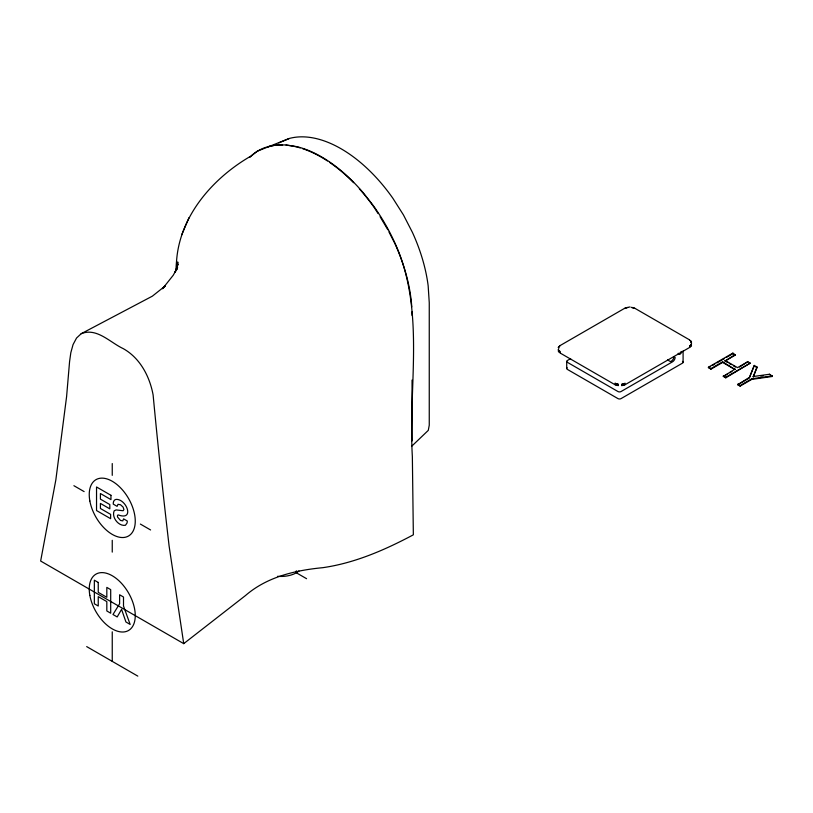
<?xml version="1.0" encoding="UTF-8"?>
<svg xmlns="http://www.w3.org/2000/svg" width="813" height="813" viewBox="0 0 813 813"><rect width="100%" height="100%" fill="white"/><g stroke="black" fill="none" stroke-linecap="round" stroke-linejoin="round"><path stroke-width="1.22" d="M176.34 270.19C175.273 221.725 209.449 180.527 249.367 156.98M176.299 270.292L176.604 261.695M176.553 269.967L177.813 262.01L176.248 270.536L178.017 263.971L175.059 272.213L177.59 267.457L173.24 275.241L162.529 288.737L165.283 285.891L152.377 296.156L81.178 333.716L76.544 338.035L73.058 344.58L70.822 352.71L69.572 361.622L66.585 396.703L55.853 479.833L40.65 561.031L183.728 643.642L245.414 595.604C266.949 576.915 295.119 570.32 322.802 567.677C354.875 563.063 384.935 549.923 413.35 534.822L412.354 456.571C408.065 384.722 425.992 308.554 393.919 240.872A124.104 71.696 60 0 0 372.537 204.602L363.563 193.159A128.627 74.257 60 0 0 331.806 163.494A125.324 72.337 60 0 0 296.725 146.635L285.505 144.897L274.936 145.202L265.201 147.529A125.954 72.723 60.1 0 0 249.784 157.183M753.255 376.521L757.086 367.07L754.271 365.444L749.393 377.395L737.696 384.732L740.104 386.134L751.812 379.376L772.35 376.47L769.525 374.244L753.255 376.521L753.255 377.11L757.086 367.07M181.706 234.835L189.002 217.65M558.399 347.588L558.927 346.856M559.1 346.673L559.72 346.114M411.917 446.032L428.288 430.372L429.254 425.209L429.254 302.721L428.166 285.871A126.828 73.231 60 0 0 412.415 232.376L403.431 214.906L392.913 198.342A123.708 71.422 60 0 0 289.255 138.474L257.274 151.208L249.876 157.051M624.648 308.544L624.882 308.34A7.226 4.167 0 0 1 628.256 307.344M625.167 384.427L624.923 384.63A7.226 4.167 0 0 1 621.559 385.626M689.851 345.86L691.04 344.753A7.632 4.411 0 0 0 691.416 344.194M689.851 347.039L691.04 345.932A7.632 4.411 0 0 0 691.416 345.373M560.37 345.413L624.801 308.218M570.635 358.635L567.352 360.535A2.165 1.25 0 0 0 567.352 362.303L617.982 391.541A2.165 1.25 0 0 0 621.041 391.541L672.575 361.785A3.618 2.083 -60 0 0 675.136 357.354M625.014 384.752L689.444 347.558M708.397 367.232L710.836 368.645L722.655 361.815L735.125 369.61L722.655 362.415L710.836 369.234L708.397 367.232L732.879 353.096L735.328 355.098L725.054 361.023L735.328 354.509M708.397 367.822L710.521 366.592M712.655 365.362L714.779 364.133M716.914 362.903L724.363 358.604M726.497 357.374L732.879 353.685L735.328 355.098M725.054 360.433L737.523 367.639L747.797 361.704L750.247 363.116L725.755 377.842L723.306 376.429L735.125 369.021M723.306 376.429L727.605 373.95M729.759 372.71L731.903 371.47M739.576 367.039L747.797 361.704M723.306 375.84L725.755 377.252L750.247 363.116M737.696 384.732L749.393 377.984L754.271 365.444M737.696 384.143L740.104 385.535L751.812 378.787L772.35 375.88M278.747 142.925L289.265 138.505M625.288 308.259L626.569 307.802M624.526 383.533L622.921 384.082A7.632 4.4 0 0 1 621.965 384.295M624.526 384.712L622.921 385.26A7.632 4.4 0 0 1 621.965 385.474M81.178 333.716C96.747 327.304 110.06 342.507 123.23 348.625C140.11 358.076 149.694 376.449 153.118 394.966C157.854 445.311 163.261 495.656 169.094 545.93L183.728 643.642M625.167 383.248L624.923 383.289A7.226 4.167 0 0 1 621.559 384.295M760.765 376.063L763.265 375.708M628.927 307.05L630.146 307.029M631.681 307.497L632.636 307.71M618.134 384.295L615.258 383.39M618.134 385.474L615.258 384.569M689.597 340.139L689.81 340.19A7.226 4.167 0 0 1 691.548 342.141M560.218 352.832L560.005 352.781A7.226 4.167 0 0 1 558.267 350.83M632.961 307.802L634.557 308.401M755.206 366.572L757.086 367.659M772.35 376.47L769.525 374.244M634.729 308.218L689.444 339.804M725.054 361.023L727.137 362.222M729.21 363.431L731.294 364.631M733.367 365.83L735.45 367.029M667.554 359.915L670.481 361.602L671.375 361.084A3.618 2.083 -60 0 0 673.936 356.663M560.37 353.167L615.085 384.752M306.572 578.693L296.318 572.769L296.318 570.807M73.892 485.696L84.125 491.601M140.375 524.07L150.598 529.974M86.676 646.599L137.814 676.121M690.095 340.505L691.04 341.43A7.632 4.411 0 0 1 691.416 341.978M559.72 351.287L558.399 349.803M559.72 352.466L558.399 350.982M560.218 351.653L560.005 351.44A7.226 4.167 0 0 1 558.267 349.488M374.671 208.209L378.055 213.524M380.088 216.725L387.801 229.733M388.96 231.979L394.732 243.209A130.608 75.406 60 0 1 411.764 306.958M751.812 378.787L751.812 379.376M740.104 385.535L740.104 386.134M732.879 353.096L732.879 353.685M725.755 377.252L725.755 377.842M722.655 361.815L722.655 362.415M710.836 368.645L710.836 369.234M683.093 350.972L683.093 362.263M566.712 361.419L566.712 368.492M412.049 380.088L412.049 440.941M112.245 463.552L112.245 475.361M112.245 540.31L112.245 552.118M112.245 631.833L112.245 661.365M411.988 311.836A130.608 75.406 60 0 1 412.039 315.414M268.077 146.635A127.224 73.455 60 0 1 282.528 144.968M286.074 145.161A127.224 73.455 60 0 1 300.21 147.905M302.527 148.627A127.224 73.455 60 0 1 327.476 160.964M329.509 162.326A127.224 73.455 60 0 1 353.604 182.701M359.356 188.84A127.224 73.455 60 0 1 374.691 208.189M681.65 351.48A2.154 1.24 -60 0 1 680.186 354.082A2.154 1.24 -60 0 1 678.601 353.381M681.131 351.49A2.154 1.24 -60 0 1 680.847 352.425M680.278 353.279A2.154 1.24 -60 0 1 680.054 353.513M679.322 353.97A2.154 1.24 -60 0 1 678.144 353.35M682.463 361.379A2.165 1.25 0 0 1 682.463 363.157L621.041 398.614A2.165 1.25 0 0 1 617.982 398.614L567.352 369.387A2.165 1.25 0 0 1 567.128 367.761M558.704 348.299A7.226 4.167 0 0 1 558.978 347.964M618.388 384.275A7.226 4.167 0 0 1 615.055 383.228M618.388 385.606A7.226 4.167 0 0 1 615.055 384.569M691.517 343.97A7.226 4.167 0 0 1 689.698 345.891M691.517 345.312A7.226 4.167 0 0 1 689.698 347.232M690.583 342.121A7.226 4.167 0 0 1 691.172 342.771M691.385 343.127A7.226 4.167 0 0 1 691.548 343.482M558.297 347.659A7.226 4.167 0 0 1 560.106 345.738M626.884 307.71A7.632 4.411 0 0 1 627.849 307.497M631.427 307.365A7.226 4.167 0 0 1 634.76 308.401M298.95 570.97A21.697 12.53 0 0 1 297.273 572.22L295.353 573.328A21.697 12.53 0 0 1 277.609 576.305M113.444 502.099L113.22 504.09L117.102 506.347L118.017 504.304L120.507 504.751L123.078 507.068L123.922 509.517L123.139 510.747L116.117 509.914L114.166 510.828C111.361 517.292 118.546 526.489 125.436 525.289L127.092 522.932L127.316 521.011L123.596 518.867L122.783 520.869L120.507 520.462L117.641 517.149A2.348 1.362 60 0 1 118.21 514.914C134.745 521.031 126.798 499.578 116.605 499.375A8.516 4.919 60 0 0 113.444 502.099M121.564 609.374L117.184 616.945L112.977 614.516L119.613 603.764L119.613 594.781L123.505 597.027L123.505 606.01L130.151 624.435L125.934 621.996L121.564 609.374M110.954 495.3L96.534 486.977L96.534 510.544L110.629 518.684L110.629 514.375L100.416 508.481L100.416 503.43L109.816 508.857L109.816 504.548L100.416 499.131L100.416 493.532L110.954 499.609L110.954 495.3M98.241 582.443L94.349 580.197L94.349 603.764L98.241 606.01L98.241 596.651L106.818 601.6L106.818 610.959L110.7 613.205L110.7 589.638L106.818 587.393L106.818 597.301L98.241 592.342L98.241 582.443M89.847 500.96A32.54 18.79 60 0 0 127.997 536.295A32.54 18.79 60 0 0 118.901 486.235A32.54 18.79 60 0 0 89.847 500.96M89.847 595.441A32.54 18.79 60 0 0 127.997 630.776A32.54 18.79 60 0 0 118.901 580.716A32.54 18.79 60 0 0 89.847 595.441"/></g></svg>
